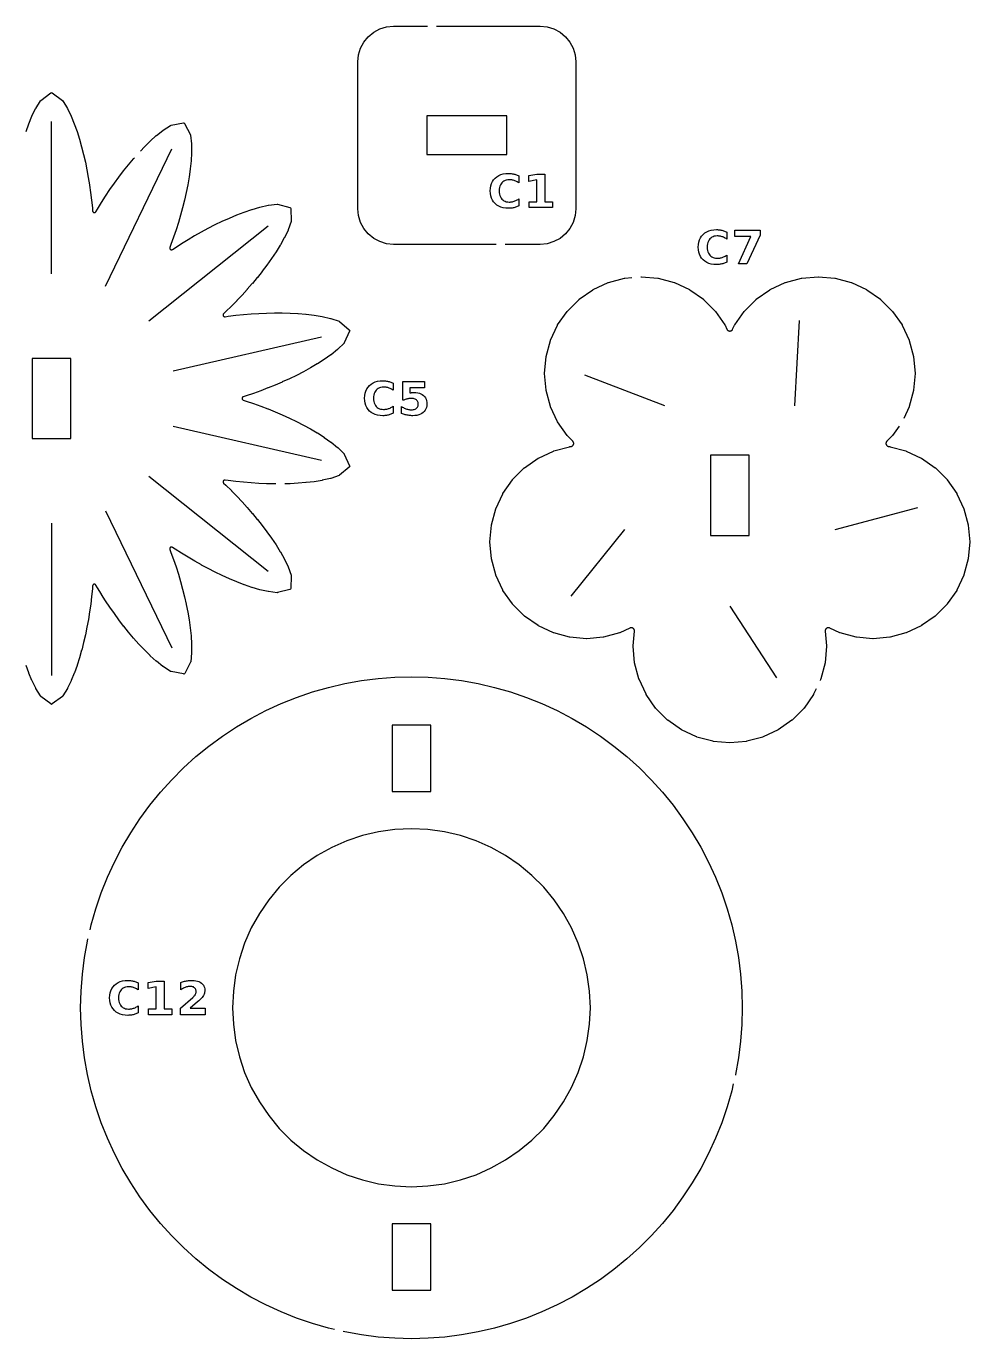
# Model space of a CAD drawing. Header units: millimetres. Extents: x 0 to 300, y 8 to 290.
# Drawn here: x 223.2 to 291.3, y 9.1 to 103.9 of the extents above; entities that cross this region are included whole.
import ezdxf

# ---------------------------------------------------------------- set-up
doc = ezdxf.new("R2010")
doc.units = ezdxf.units.MM
for name, color, linetype in [('CUT', 1, 'CONTINUOUS'), ('ENGRAVE', 5, 'CONTINUOUS'), ('SCORE', 7, 'CONTINUOUS')]:
    doc.layers.add(name, color=color, linetype=linetype)

msp = doc.modelspace()

# ---------------------------------------------------------------- linework, layer by layer
at = {"layer": 'CUT', "color": 1}
for points in [[(257.109, 88.125), (249.6963, 88.125), (249.1976, 88.1741), (248.7145, 88.3207), (248.2692, 88.5587), (247.8789, 88.8789), (247.5587, 89.2692), (247.3207, 89.7145), (247.1741, 90.1976), (247.125, 90.6963), (247.125, 101.3037), (247.1741, 101.8024), (247.3207, 102.2855), (247.5587, 102.7308), (247.8789, 103.1211), (248.2692, 103.4413), (248.7145, 103.6793), (249.1976, 103.8259), (249.6963, 103.875), (252.1633, 103.875)], [(252.8133, 103.875), (260.3037, 103.875), (260.8024, 103.8259), (261.2855, 103.6793), (261.7308, 103.4413), (262.1211, 103.1211), (262.4413, 102.7308), (262.6793, 102.2855), (262.8259, 101.8024), (262.875, 101.3037), (262.875, 90.6963), (262.8259, 90.1976), (262.6793, 89.7145), (262.4413, 89.2692), (262.1211, 88.8789), (261.7308, 88.5587), (261.2855, 88.3207), (260.8024, 88.1741), (260.3037, 88.125), (257.759, 88.125)], [(223.16, 96.2762), (223.3553, 96.8238), (223.3575, 96.8296), (223.581, 97.3765), (223.5845, 97.3844), (223.8486, 97.9297), (223.8555, 97.9423), (224.1938, 98.487), (224.2034, 98.5011), (224.2166, 98.5119), (224.9519, 99.0585), (224.9989, 99.0902), (225.0459, 99.0585), (225.7812, 98.512), (225.7944, 98.5012), (225.8041, 98.4871), (226.1424, 97.9424), (226.1493, 97.9298), (226.4134, 97.3845), (226.4169, 97.3766), (226.6405, 96.8298), (226.6427, 96.824), (226.8381, 96.2764), (226.8397, 96.2717), (227.0134, 95.7237), (227.0146, 95.7197), (227.1703, 95.1714), (227.1712, 95.1679), (227.3113, 94.6194), (227.3121, 94.6162), (227.4381, 94.0676), (227.4388, 94.0646), (227.5518, 93.5159), (227.5524, 93.513), (227.6533, 92.9643), (227.6538, 92.9615), (227.7431, 92.4128), (227.7435, 92.4101), (227.8216, 91.8613), (227.8219, 91.8587), (227.8892, 91.3099), (227.8895, 91.3072), (227.946, 90.7584), (227.9463, 90.7558), (227.9651, 90.5318), (227.9669, 90.5179), (227.9697, 90.5061), (227.9736, 90.4946), (227.9786, 90.4836), (227.9846, 90.4731), (227.9916, 90.4632), (227.9996, 90.454), (228.0084, 90.4457), (228.018, 90.4382), (228.0282, 90.4317), (228.039, 90.4263), (228.0503, 90.4219), (228.062, 90.4186), (228.074, 90.4165), (228.086, 90.4156), (228.0982, 90.4158), (228.1102, 90.4172), (228.1221, 90.4197), (228.1336, 90.4234), (228.1448, 90.4282), (228.1554, 90.4341), (228.1654, 90.441), (228.1747, 90.4488), (228.1832, 90.4574), (228.1908, 90.4669), (228.1984, 90.4785), (228.3126, 90.6722), (228.3139, 90.6745), (228.603, 91.1444), (228.6044, 91.1467), (228.903, 91.612), (228.9045, 91.6142), (229.2129, 92.0748), (229.2144, 92.077), (229.5329, 92.5327), (229.5346, 92.535), (229.8635, 92.9857), (229.8653, 92.988), (230.2051, 93.4333), (230.207, 93.4358), (230.5586, 93.8754), (230.5607, 93.8779), (230.9248, 94.3113), (230.9272, 94.3141), (230.9825, 94.3765)], [(231.4173, 94.8595), (231.7024, 95.1621), (231.7058, 95.1656), (232.1194, 95.5742), (232.1239, 95.5785), (232.5626, 95.9742), (232.5692, 95.9798), (233.0437, 96.3566), (233.0554, 96.3649), (233.5965, 96.709), (233.6113, 96.7174), (233.6279, 96.7214), (234.5275, 96.8949), (234.5836, 96.9031), (234.6122, 96.8541), (235.0376, 96.0427), (235.0448, 96.0272), (235.0474, 96.0103), (235.1158, 95.3728), (235.1166, 95.3584), (235.118, 94.7526), (235.1177, 94.7439), (235.0818, 94.1542), (235.0813, 94.148), (235.0198, 93.5699), (235.0192, 93.565), (234.9379, 92.9959), (234.9372, 92.9918), (234.8396, 92.4302), (234.839, 92.4266), (234.7272, 91.8717), (234.7265, 91.8684), (234.602, 91.3195), (234.6013, 91.3165), (234.4651, 90.7731), (234.4644, 90.7703), (234.3172, 90.2321), (234.3164, 90.2294), (234.1588, 89.6963), (234.158, 89.6936), (233.9902, 89.1653), (233.9894, 89.1628), (233.8119, 88.6392), (233.811, 88.6367), (233.6238, 88.1177), (233.6229, 88.1152), (233.5427, 87.9052), (233.5383, 87.8919), (233.5357, 87.8801), (233.5342, 87.8681), (233.5339, 87.8559), (233.5348, 87.8438), (233.5368, 87.8319), (233.54, 87.8202), (233.5443, 87.8089), (233.5497, 87.798), (233.5561, 87.7877), (233.5635, 87.7781), (233.5718, 87.7692), (233.5809, 87.7612), (233.5907, 87.7541), (233.6012, 87.748), (233.6122, 87.743), (233.6237, 87.739), (233.6355, 87.7362), (233.6475, 87.7345), (233.6596, 87.734), (233.6717, 87.7346), (233.6837, 87.7365), (233.6955, 87.7395), (233.7069, 87.7436), (233.7178, 87.7488), (233.7298, 87.756), (233.9167, 87.881), (233.9189, 87.8824), (234.3832, 88.1804), (234.3854, 88.1818), (234.8564, 88.4715), (234.8587, 88.4729), (235.3364, 88.754), (235.3388, 88.7554), (235.8234, 89.0278), (235.8259, 89.0291), (236.3178, 89.2924), (236.3204, 89.2938), (236.8198, 89.5475), (236.8226, 89.5489), (237.33, 89.7924), (237.3331, 89.7938), (237.8492, 90.0263), (237.8525, 90.0278), (238.3782, 90.2479), (238.3821, 90.2495), (238.9188, 90.4554), (238.9235, 90.4571), (239.4734, 90.6458), (239.4794, 90.6477), (240.0463, 90.8139), (240.0546, 90.8161), (240.6456, 90.9497), (240.6598, 90.9521), (241.2966, 91.0273), (241.3136, 91.0285), (241.3303, 91.0249), (242.216, 90.7909), (242.2701, 90.7739), (242.2747, 90.7173), (242.3058, 89.8017), (242.3056, 89.7847), (242.3006, 89.7683), (242.0857, 89.1642), (242.0802, 89.1509), (241.8185, 88.6045), (241.8145, 88.5968), (241.5264, 88.0811), (241.5232, 88.0757), (241.2169, 87.5815), (241.2142, 87.5774), (240.8941, 87.0999), (240.8917, 87.0965), (240.5601, 86.6329), (240.5579, 86.6299), (240.2165, 86.1785), (240.2144, 86.1758), (239.8641, 85.7353), (239.8622, 85.7329), (239.5037, 85.3024), (239.5018, 85.3001), (239.1357, 84.8792), (239.1338, 84.877), (238.7605, 84.4651), (238.7586, 84.4631), (238.3783, 84.0599), (238.3764, 84.0579), (237.9893, 83.6632), (237.9874, 83.6613), (237.5936, 83.2749), (237.5917, 83.2731), (237.4283, 83.1187), (237.4186, 83.1087), (237.4111, 83.0991), (237.4045, 83.0889), (237.399, 83.0781), (237.3945, 83.0669), (237.3912, 83.0552), (237.389, 83.0433), (237.388, 83.0312), (237.3881, 83.0191), (237.3894, 83.007), (237.3919, 82.9951), (237.3955, 82.9836), (237.4002, 82.9724), (237.406, 82.9617), (237.4128, 82.9517), (237.4206, 82.9424), (237.4292, 82.9338), (237.4386, 82.9261), (237.4486, 82.9194), (237.4593, 82.9137), (237.4705, 82.9091), (237.4821, 82.9055), (237.494, 82.9031), (237.5061, 82.9019), (237.5182, 82.9018), (237.5321, 82.9031), (237.7547, 82.9346), (237.7573, 82.935), (238.305, 83.002), (238.3076, 83.0023), (238.8576, 83.0589), (238.8602, 83.0592), (239.4126, 83.1052), (239.4154, 83.1054), (239.9702, 83.1405), (239.973, 83.1407), (240.5304, 83.1645), (240.5334, 83.1646), (241.0934, 83.1765), (241.0965, 83.1765), (241.6594, 83.1758), (241.6627, 83.1757), (242.2286, 83.1612), (242.2323, 83.1611), (242.8014, 83.1314), (242.8056, 83.1311), (243.3785, 83.0838), (243.3834, 83.0833), (243.9608, 83.0147), (243.967, 83.0138), (244.5498, 82.9176), (244.5583, 82.9159), (245.1487, 82.7798), (245.1626, 82.7759), (245.7689, 82.5673), (245.7848, 82.561), (245.7982, 82.5506), (246.4947, 81.9554), (246.5361, 81.9166), (246.5157, 81.8637), (246.1465, 81.0252), (246.1389, 81.01), (246.1273, 80.9974), (245.6715, 80.5464), (245.6608, 80.5368), (245.188, 80.158), (245.181, 80.1528), (244.6976, 79.8132), (244.6925, 79.8097), (244.2021, 79.4974), (244.1979, 79.4948), (243.7022, 79.2035), (243.6986, 79.2014), (243.1987, 78.9276), (243.1955, 78.9259), (242.692, 78.6673), (242.689, 78.6658), (242.1822, 78.4209), (242.1794, 78.4196), (241.6697, 78.1873), (241.667, 78.1861), (241.1545, 77.9656), (241.1519, 77.9645), (240.6368, 77.7554), (240.6342, 77.7544), (240.1166, 77.5561), (240.1141, 77.5552), (239.594, 77.3675), (239.5915, 77.3666), (239.069, 77.1894), (239.0665, 77.1886), (238.8523, 77.1204), (238.8392, 77.1155), (238.8283, 77.1102), (238.818, 77.1038), (238.8083, 77.0965), (238.7994, 77.0883), (238.7913, 77.0792), (238.7842, 77.0694), (238.778, 77.059), (238.7729, 77.048), (238.7688, 77.0366), (238.7659, 77.0248), (238.7641, 77.0128), (238.7636, 77.0007), (238.7641, 76.9886), (238.7659, 76.9766), (238.7688, 76.9648), (238.7729, 76.9534), (238.778, 76.9424), (238.7842, 76.9319), (238.7913, 76.9222), (238.7994, 76.9131), (238.8083, 76.9049), (238.818, 76.8976), (238.8283, 76.8912), (238.8392, 76.8859), (238.8523, 76.881), (239.0666, 76.8128), (239.069, 76.812), (239.5915, 76.6348), (239.594, 76.6339), (240.1141, 76.4463), (240.1166, 76.4454), (240.6343, 76.2472), (240.6368, 76.2462), (241.152, 76.0371), (241.1546, 76.036), (241.6671, 75.8156), (241.6698, 75.8144), (242.1795, 75.5821), (242.1824, 75.5808), (242.6891, 75.3359), (242.6921, 75.3344), (243.1957, 75.0759), (243.1989, 75.0742), (243.6988, 74.8004), (243.7025, 74.7984), (244.1981, 74.5071), (244.2023, 74.5046), (244.6927, 74.1922), (244.6979, 74.1888), (245.1814, 73.8492), (245.1883, 73.844), (245.6611, 73.4653), (245.6719, 73.4557), (246.1277, 73.0047), (246.1393, 72.9922), (246.1469, 72.9769), (246.5161, 72.1385), (246.5366, 72.0855), (246.4952, 72.0467), (245.7988, 71.4515), (245.7853, 71.441), (245.7695, 71.4347), (245.1631, 71.2261), (245.1493, 71.2222), (244.5589, 71.086), (244.5504, 71.0844), (243.9676, 70.9881), (243.9614, 70.9872), (243.384, 70.9186), (243.3791, 70.9181), (242.8062, 70.8707), (242.802, 70.8704), (242.2329, 70.8406), (242.2292, 70.8405), (241.862, 70.8311)], [(280.2444, 56.0408), (280.056, 55.6368), (280.0507, 55.6266), (280.0446, 55.617), (279.3592, 54.6381), (279.3522, 54.629), (279.3445, 54.6205), (278.4995, 53.7755), (278.491, 53.7678), (278.4819, 53.7608), (277.503, 53.0754), (277.4934, 53.0693), (277.4832, 53.064), (276.4002, 52.5589), (276.3896, 52.5546), (276.3787, 52.5511), (275.2244, 52.2418), (275.2132, 52.2394), (275.2019, 52.2379), (274.0114, 52.1337), (274, 52.1332), (273.9886, 52.1337), (272.7981, 52.2379), (272.7868, 52.2394), (272.7756, 52.2418), (271.6213, 52.5511), (271.6104, 52.5546), (271.5998, 52.5589), (270.5168, 53.064), (270.5066, 53.0693), (270.497, 53.0754), (269.5181, 53.7608), (269.509, 53.7678), (269.5005, 53.7755), (268.6555, 54.6205), (268.6478, 54.629), (268.6408, 54.6381), (267.9554, 55.617), (267.9493, 55.6266), (267.944, 55.6368), (267.4389, 56.7198), (267.4346, 56.7304), (267.4311, 56.7413), (267.1218, 57.8956), (267.1194, 57.9068), (267.1179, 57.9181), (267.0137, 59.1086), (267.0132, 59.12), (267.0137, 59.1314), (267.1067, 60.1942), (267.1076, 60.2184), (267.1062, 60.2408), (267.1026, 60.2629), (267.0968, 60.2846), (267.0888, 60.3056), (267.0789, 60.3256), (267.0669, 60.3446), (267.0532, 60.3623), (267.0377, 60.3786), (267.0207, 60.3932), (267.0024, 60.4061), (266.9828, 60.417), (266.9623, 60.426), (266.9409, 60.4329), (266.919, 60.4376), (266.8967, 60.4401), (266.8743, 60.4404), (266.852, 60.4384), (266.8299, 60.4343), (266.8084, 60.4279), (266.7859, 60.4188), (266.0527, 60.0768), (266.0421, 60.0725), (266.0312, 60.069), (264.8769, 59.7597), (264.8657, 59.7573), (264.8544, 59.7558), (263.6639, 59.6516), (263.6525, 59.6511), (263.6411, 59.6516), (262.4506, 59.7558), (262.4393, 59.7573), (262.4281, 59.7597), (261.2738, 60.069), (261.2629, 60.0725), (261.2523, 60.0768), (260.1693, 60.5819), (260.1591, 60.5872), (260.1495, 60.5933), (259.1706, 61.2787), (259.1615, 61.2857), (259.1531, 61.2934), (258.308, 62.1384), (258.3003, 62.1469), (258.2934, 62.156), (257.6079, 63.1349), (257.6018, 63.1445), (257.5965, 63.1546), (257.0915, 64.2377), (257.0871, 64.2483), (257.0836, 64.2592), (256.7743, 65.4135), (256.7719, 65.4247), (256.7704, 65.436), (256.6662, 66.6265), (256.6657, 66.6379), (256.6662, 66.6493), (256.7704, 67.8398), (256.7719, 67.8511), (256.7743, 67.8623), (257.0836, 69.0166), (257.0871, 69.0275), (257.0915, 69.0381), (257.5965, 70.1211), (257.6018, 70.1313), (257.6079, 70.1409), (258.2934, 71.1198), (258.3003, 71.1289), (258.308, 71.1373), (259.1531, 71.9824), (259.1615, 71.9901), (259.1706, 71.997), (260.1495, 72.6825), (260.1591, 72.6886), (260.1693, 72.6939), (261.2523, 73.1989), (261.2629, 73.2033), (261.2738, 73.2068), (262.4281, 73.5161), (262.4393, 73.5185), (262.4506, 73.52), (262.5129, 73.5255), (262.5367, 73.5287), (262.5582, 73.5339), (262.5792, 73.5412), (262.5993, 73.5505), (262.6185, 73.5617), (262.6364, 73.5748), (262.6529, 73.5895), (262.6679, 73.6059), (262.6813, 73.6236), (262.6928, 73.6425), (262.7024, 73.6625), (262.71, 73.6834), (262.7155, 73.7049), (262.7188, 73.7268), (262.72, 73.7489), (262.719, 73.7711), (262.7158, 73.793), (262.7105, 73.8146), (262.7031, 73.8355), (262.6936, 73.8555), (262.6822, 73.8746), (262.669, 73.8924), (262.6529, 73.9102), (262.2604, 74.3027), (262.2527, 74.3111), (262.2457, 74.3202), (261.5603, 75.2991), (261.5542, 75.3087), (261.5489, 75.3189), (261.0438, 76.4019), (261.0395, 76.4125), (261.036, 76.4234), (260.7267, 77.5777), (260.7243, 77.5889), (260.7228, 77.6002), (260.6186, 78.7907), (260.6181, 78.8021), (260.6186, 78.8135), (260.7228, 80.004), (260.7243, 80.0153), (260.7267, 80.0265), (261.036, 81.1808), (261.0395, 81.1917), (261.0438, 81.2023), (261.5489, 82.2854), (261.5542, 82.2955), (261.5603, 82.3051), (262.2457, 83.284), (262.2527, 83.2931), (262.2604, 83.3016), (263.1054, 84.1466), (263.1139, 84.1543), (263.123, 84.1613), (264.1019, 84.8467), (264.1115, 84.8528), (264.1216, 84.8581), (265.2047, 85.3632), (265.2153, 85.3675), (265.2262, 85.371), (266.3805, 85.6803), (266.3917, 85.6827), (266.403, 85.6842), (266.9315, 85.7305)], [(267.579, 85.7871), (267.5935, 85.7884), (267.6049, 85.7889), (267.6163, 85.7884), (268.8068, 85.6842), (268.8181, 85.6827), (268.8293, 85.6803), (269.9836, 85.371), (269.9945, 85.3675), (270.0051, 85.3632), (271.0881, 84.8581), (271.0983, 84.8528), (271.1079, 84.8467), (272.0868, 84.1613), (272.0959, 84.1543), (272.1043, 84.1466), (272.9494, 83.3016), (272.9571, 83.2931), (272.964, 83.284), (273.6495, 82.3051), (273.6556, 82.2955), (273.6609, 82.2854), (273.7953, 81.9972), (273.8065, 81.9759), (273.8187, 81.9574), (273.8327, 81.9402), (273.8484, 81.9245), (273.8655, 81.9103), (273.8839, 81.898), (273.9034, 81.8875), (273.9239, 81.8789), (273.9451, 81.8725), (273.9668, 81.8681), (273.9889, 81.8659), (274.0111, 81.8659), (274.0332, 81.8681), (274.0549, 81.8725), (274.0761, 81.8789), (274.0966, 81.8875), (274.1161, 81.898), (274.1345, 81.9103), (274.1516, 81.9245), (274.1673, 81.9402), (274.1813, 81.9574), (274.1935, 81.9759), (274.2047, 81.9972), (274.3391, 82.2854), (274.3444, 82.2955), (274.3505, 82.3051), (275.036, 83.284), (275.0429, 83.2931), (275.0506, 83.3016), (275.8957, 84.1466), (275.9041, 84.1543), (275.9132, 84.1613), (276.8921, 84.8467), (276.9017, 84.8528), (276.9119, 84.8581), (277.9949, 85.3632), (278.0055, 85.3675), (278.0164, 85.371), (279.1707, 85.6803), (279.1819, 85.6827), (279.1932, 85.6842), (280.3837, 85.7884), (280.3951, 85.7889), (280.4065, 85.7884), (281.597, 85.6842), (281.6083, 85.6827), (281.6195, 85.6803), (282.7738, 85.371), (282.7847, 85.3675), (282.7953, 85.3632), (283.8784, 84.8581), (283.8885, 84.8528), (283.8981, 84.8467), (284.877, 84.1613), (284.8861, 84.1543), (284.8946, 84.1466), (285.7396, 83.3016), (285.7473, 83.2931), (285.7543, 83.284), (286.4397, 82.3051), (286.4458, 82.2955), (286.4511, 82.2854), (286.9562, 81.2023), (286.9605, 81.1917), (286.964, 81.1808), (287.2733, 80.0265), (287.2757, 80.0153), (287.2772, 80.004), (287.3814, 78.8135), (287.3819, 78.8021), (287.3814, 78.7907), (287.2772, 77.6002), (287.2757, 77.5889), (287.2733, 77.5777), (286.964, 76.4234), (286.9605, 76.4125), (286.9562, 76.4019), (286.5638, 75.5606)], [(286.233, 75.0039), (285.7543, 74.3202), (285.7473, 74.3111), (285.7396, 74.3027), (285.3471, 73.9102), (285.331, 73.8924), (285.3178, 73.8746), (285.3064, 73.8555), (285.297, 73.8355), (285.2895, 73.8146), (285.2842, 73.7931), (285.281, 73.7711), (285.28, 73.749), (285.2812, 73.7268), (285.2845, 73.7049), (285.29, 73.6834), (285.2976, 73.6626), (285.3072, 73.6426), (285.3187, 73.6236), (285.332, 73.6059), (285.3471, 73.5896), (285.3636, 73.5748), (285.3815, 73.5618), (285.4006, 73.5505), (285.4208, 73.5412), (285.4417, 73.534), (285.4633, 73.5288), (285.4871, 73.5255), (285.5494, 73.52), (285.5607, 73.5185), (285.5719, 73.5161), (286.7262, 73.2068), (286.7371, 73.2033), (286.7477, 73.1989), (287.8307, 72.6939), (287.8409, 72.6886), (287.8505, 72.6825), (288.8294, 71.997), (288.8385, 71.9901), (288.8469, 71.9824), (289.692, 71.1373), (289.6997, 71.1289), (289.7066, 71.1198), (290.3921, 70.1409), (290.3982, 70.1313), (290.4035, 70.1211), (290.9085, 69.0381), (290.9129, 69.0275), (290.9164, 69.0166), (291.2257, 67.8623), (291.2281, 67.8511), (291.2296, 67.8398), (291.3338, 66.6493), (291.3343, 66.6379), (291.3338, 66.6265), (291.2296, 65.436), (291.2281, 65.4247), (291.2257, 65.4135), (290.9164, 64.2592), (290.9129, 64.2483), (290.9085, 64.2377), (290.4035, 63.1546), (290.3982, 63.1445), (290.3921, 63.1349), (289.7066, 62.156), (289.6997, 62.1469), (289.692, 62.1384), (288.8469, 61.2934), (288.8385, 61.2857), (288.8294, 61.2787), (287.8505, 60.5933), (287.8409, 60.5872), (287.8307, 60.5819), (286.7477, 60.0768), (286.7371, 60.0725), (286.7262, 60.069), (285.5719, 59.7597), (285.5607, 59.7573), (285.5494, 59.7558), (284.3589, 59.6516), (284.3475, 59.6511), (284.3361, 59.6516), (283.1456, 59.7558), (283.1343, 59.7573), (283.1231, 59.7597), (281.9688, 60.069), (281.9579, 60.0725), (281.9473, 60.0768), (281.2141, 60.4188), (281.1916, 60.4279), (281.1701, 60.4343), (281.148, 60.4384), (281.1257, 60.4404), (281.1033, 60.4401), (281.081, 60.4376), (281.0591, 60.4329), (281.0377, 60.426), (281.0172, 60.417), (280.9976, 60.4061), (280.9793, 60.3932), (280.9623, 60.3786), (280.9468, 60.3623), (280.9331, 60.3446), (280.9211, 60.3256), (280.9112, 60.3056), (280.9032, 60.2846), (280.8974, 60.2629), (280.8938, 60.2408), (280.8924, 60.2184), (280.8933, 60.1942), (280.9863, 59.1314), (280.9868, 59.12), (280.9863, 59.1086), (280.8821, 57.9181), (280.8806, 57.9068), (280.8782, 57.8956), (280.5689, 56.7413), (280.5654, 56.7304), (280.5611, 56.7198), (280.5191, 56.6299)], [(241.2121, 70.8253), (241.0971, 70.8251), (241.094, 70.8251), (240.534, 70.837), (240.531, 70.8371), (239.9736, 70.8608), (239.9708, 70.861), (239.416, 70.896), (239.4132, 70.8962), (238.8608, 70.9422), (238.8582, 70.9425), (238.3082, 70.999), (238.3056, 70.9993), (237.7579, 71.0663), (237.7553, 71.0666), (237.5327, 71.0982), (237.5188, 71.0994), (237.5067, 71.0994), (237.4946, 71.0981), (237.4827, 71.0957), (237.4711, 71.0922), (237.4599, 71.0875), (237.4492, 71.0818), (237.4391, 71.0751), (237.4298, 71.0674), (237.4211, 71.0589), (237.4134, 71.0495), (237.4066, 71.0395), (237.4008, 71.0288), (237.3961, 71.0177), (237.3925, 71.0061), (237.39, 70.9942), (237.3887, 70.9822), (237.3886, 70.97), (237.3896, 70.958), (237.3918, 70.946), (237.3951, 70.9344), (237.3996, 70.9231), (237.4051, 70.9123), (237.4117, 70.9021), (237.4192, 70.8926), (237.4289, 70.8825), (237.5923, 70.7281), (237.5942, 70.7263), (237.9881, 70.3399), (237.9899, 70.3381), (238.3771, 69.9434), (238.379, 69.9415), (238.7594, 69.5383), (238.7612, 69.5363), (239.1346, 69.1244), (239.1365, 69.1223), (239.5026, 68.7013), (239.5045, 68.6991), (239.863, 68.2686), (239.865, 68.2662), (240.2154, 67.8257), (240.2174, 67.8231), (240.5589, 67.3716), (240.5611, 67.3687), (240.8927, 66.9051), (240.8951, 66.9017), (241.2153, 66.4242), (241.218, 66.4201), (241.5243, 65.9259), (241.5275, 65.9206), (241.8157, 65.4049), (241.8197, 65.3972), (242.0814, 64.8508), (242.0869, 64.8375), (242.3019, 64.2334), (242.3069, 64.2171), (242.3071, 64.2), (242.276, 63.2844), (242.2715, 63.2278), (242.2174, 63.2108), (241.3317, 62.9767), (241.315, 62.9731), (241.298, 62.9743), (240.6612, 63.0495), (240.647, 63.0519), (240.056, 63.1854), (240.0476, 63.1876), (239.4807, 63.3538), (239.4748, 63.3557), (238.9248, 63.5443), (238.9202, 63.546), (238.3834, 63.7519), (238.3796, 63.7534), (237.8538, 63.9735), (237.8505, 63.975), (237.3343, 64.2074), (237.3313, 64.2088), (236.8238, 64.4523), (236.8211, 64.4537), (236.3216, 64.7074), (236.319, 64.7087), (235.8271, 64.972), (235.8246, 64.9733), (235.3399, 65.2457), (235.3376, 65.247), (234.8598, 65.5281), (234.8575, 65.5295), (234.3865, 65.8191), (234.3843, 65.8205), (233.92, 66.1185), (233.9178, 66.1199), (233.7309, 66.2449), (233.7189, 66.2521), (233.7079, 66.2573), (233.6965, 66.2614), (233.6848, 66.2644), (233.6728, 66.2662), (233.6607, 66.2669), (233.6486, 66.2664), (233.6366, 66.2647), (233.6248, 66.2619), (233.6133, 66.2579), (233.6023, 66.2528), (233.5918, 66.2467), (233.582, 66.2396), (233.5729, 66.2316), (233.5646, 66.2228), (233.5572, 66.2132), (233.5508, 66.2029), (233.5454, 66.192), (233.5411, 66.1807), (233.5379, 66.169), (233.5359, 66.157), (233.535, 66.1449), (233.5353, 66.1328), (233.5368, 66.1208), (233.5394, 66.1089), (233.5438, 66.0957), (233.624, 65.8856), (233.6249, 65.8832), (233.8121, 65.3642), (233.813, 65.3617), (233.9906, 64.8381), (233.9915, 64.8356), (234.1592, 64.3073), (234.1601, 64.3046), (234.3178, 63.7715), (234.3185, 63.7688), (234.4658, 63.2307), (234.4665, 63.2278), (234.6027, 62.6845), (234.6035, 62.6814), (234.728, 62.1325), (234.7287, 62.1293), (234.8405, 61.5744), (234.8412, 61.5708), (234.9388, 61.0092), (234.9395, 61.0051), (235.0208, 60.436), (235.0214, 60.4311), (235.083, 59.853), (235.0835, 59.8468), (235.1195, 59.2571), (235.1197, 59.2484), (235.1184, 58.6426), (235.1177, 58.6282), (235.0493, 57.9907), (235.0467, 57.9738), (235.0395, 57.9583), (234.6142, 57.1469), (234.5856, 57.0979), (234.5294, 57.1061), (233.6298, 57.2794), (233.6133, 57.2834), (233.5984, 57.2919), (233.0573, 57.6359), (233.0456, 57.6442), (232.5711, 58.0209), (232.5645, 58.0265), (232.1258, 58.4222), (232.1213, 58.4265), (231.7076, 58.8351), (231.7042, 58.8386), (231.3099, 59.257), (231.3071, 59.2601), (230.9289, 59.6865), (230.9265, 59.6893), (230.5624, 60.1226), (230.5602, 60.1252), (230.2087, 60.5648), (230.2068, 60.5672), (229.8669, 61.0125), (229.8651, 61.0148), (229.5361, 61.4654), (229.5345, 61.4677), (229.2159, 61.9234), (229.2144, 61.9256), (228.9059, 62.3862), (228.9044, 62.3884), (228.6058, 62.8537), (228.6044, 62.8559), (228.3153, 63.3259), (228.3139, 63.3281), (228.1998, 63.5218), (228.1921, 63.5335), (228.1845, 63.5429), (228.176, 63.5516), (228.1667, 63.5594), (228.1567, 63.5662), (228.1461, 63.5721), (228.135, 63.5769), (228.1234, 63.5806), (228.1116, 63.5831), (228.0995, 63.5845), (228.0874, 63.5848), (228.0753, 63.5838), (228.0633, 63.5817), (228.0517, 63.5784), (228.0404, 63.574), (228.0295, 63.5686), (228.0193, 63.5621), (228.0097, 63.5546), (228.0009, 63.5463), (227.993, 63.5371), (227.9859, 63.5272), (227.9799, 63.5167), (227.9749, 63.5057), (227.971, 63.4942), (227.9683, 63.4824), (227.9664, 63.4685), (227.9476, 63.2445), (227.9474, 63.2419), (227.8909, 62.6931), (227.8906, 62.6904), (227.8234, 62.1416), (227.8231, 62.139), (227.745, 61.5902), (227.7446, 61.5875), (227.6554, 61.0387), (227.6549, 61.0359), (227.5541, 60.4872), (227.5535, 60.4843), (227.4405, 59.9357), (227.4398, 59.9326), (227.3139, 59.3841), (227.3131, 59.3808), (227.173, 58.8324), (227.1721, 58.8288), (227.0164, 58.2805), (227.0153, 58.2765), (226.8416, 57.7285), (226.84, 57.7238), (226.6447, 57.1762), (226.6425, 57.1704), (226.419, 56.6235), (226.4155, 56.6156), (226.1514, 56.0703), (226.1445, 56.0577), (225.8062, 55.513), (225.7966, 55.4989), (225.7834, 55.4881), (225.0481, 54.9415), (225.0011, 54.9098), (224.9541, 54.9415), (224.2188, 55.488), (224.2056, 55.4988), (224.1959, 55.5129), (223.8576, 56.0576), (223.8507, 56.0702), (223.5866, 56.6155), (223.5831, 56.6234), (223.3595, 57.1702), (223.3573, 57.176), (223.1619, 57.7236)], [(227.7762, 38.6167), (227.8629, 38.9906), (228.196, 40.1548), (228.5877, 41.3006), (229.0369, 42.4251), (229.5424, 43.5254), (230.1031, 44.5987), (230.7174, 45.6423), (231.3837, 46.6533), (232.1004, 47.6293), (232.8657, 48.5678), (233.6774, 49.4663), (234.5337, 50.3226), (235.4322, 51.1343), (236.3707, 51.8996), (237.3467, 52.6163), (238.3577, 53.2826), (239.4013, 53.8969), (240.4746, 54.4576), (241.5749, 54.9631), (242.6994, 55.4123), (243.8452, 55.804), (245.0094, 56.1371), (246.189, 56.4108), (247.3809, 56.6244), (248.5821, 56.7774), (249.7895, 56.8693), (251, 56.9), (252.2105, 56.8693), (253.4179, 56.7774), (254.6191, 56.6244), (255.811, 56.4108), (256.9906, 56.1371), (258.1548, 55.804), (259.3006, 55.4123), (260.4251, 54.9631), (261.5254, 54.4576), (262.5987, 53.8969), (263.6423, 53.2826), (264.6533, 52.6163), (265.6293, 51.8996), (266.5678, 51.1343), (267.4663, 50.3226), (268.3226, 49.4663), (269.1343, 48.5678), (269.8996, 47.6293), (270.6163, 46.6533), (271.2826, 45.6423), (271.8969, 44.5987), (272.4576, 43.5254), (272.9631, 42.4251), (273.4123, 41.3006), (273.804, 40.1548), (274.1371, 38.9906), (274.4108, 37.811), (274.6244, 36.6191), (274.7774, 35.4179), (274.8693, 34.2105), (274.9, 33), (274.8693, 31.7895), (274.7774, 30.5821), (274.6244, 29.3809), (274.4108, 28.189), (274.3988, 28.1371)], [(245.4436, 9.7622), (245.0094, 9.8629), (243.8452, 10.196), (242.6994, 10.5877), (241.5749, 11.0369), (240.4746, 11.5424), (239.4013, 12.1031), (238.3577, 12.7174), (237.3467, 13.3837), (236.3707, 14.1004), (235.4322, 14.8657), (234.5337, 15.6774), (233.6774, 16.5337), (232.8657, 17.4322), (232.1004, 18.3707), (231.3837, 19.3467), (230.7174, 20.3577), (230.1031, 21.4013), (229.5424, 22.4746), (229.0369, 23.5749), (228.5877, 24.6994), (228.196, 25.8452), (227.8629, 27.0094), (227.5892, 28.189), (227.3756, 29.3809), (227.2226, 30.5821), (227.1307, 31.7895), (227.1, 33), (227.1307, 34.2105), (227.2226, 35.4179), (227.3756, 36.6191), (227.5892, 37.811), (227.6292, 37.9835)], [(274.2518, 27.504), (274.1371, 27.0094), (273.804, 25.8452), (273.4123, 24.6994), (272.9631, 23.5749), (272.4576, 22.4746), (271.8969, 21.4013), (271.2826, 20.3577), (270.6163, 19.3467), (269.8996, 18.3707), (269.1343, 17.4322), (268.3226, 16.5337), (267.4663, 15.6774), (266.5678, 14.8657), (265.6293, 14.1004), (264.6533, 13.3837), (263.6423, 12.7174), (262.5987, 12.1031), (261.5254, 11.5424), (260.4251, 11.0369), (259.3006, 10.5877), (258.1548, 10.196), (256.9906, 9.8629), (255.811, 9.5892), (254.6191, 9.3756), (253.4179, 9.2226), (252.2105, 9.1307), (251, 9.1), (249.7895, 9.1307), (248.5821, 9.2226), (247.3809, 9.3756), (246.189, 9.5892), (246.0768, 9.6152)]]:
    msp.add_lwpolyline(points, dxfattribs=at)
for points in [[(257.895, 94.605), (257.895, 97.395), (252.105, 97.395), (252.105, 94.605), (257.895, 94.605)], [(226.395, 74.105), (226.395, 79.895), (223.605, 79.895), (223.605, 74.105), (226.395, 74.105)], [(272.605, 72.895), (272.605, 67.105), (275.395, 67.105), (275.395, 72.895), (272.605, 72.895)], [(249.605, 48.9286), (249.605, 48.605), (252.395, 48.605), (252.395, 49.0714), (252.395, 53.3929), (252.395, 53.395), (249.605, 53.395), (249.605, 53.3571), (249.605, 48.9286)], [(263.7048, 35.3749), (263.4315, 36.5371), (263.0521, 37.669), (262.5699, 38.7611), (261.989, 39.8041), (261.3143, 40.789), (260.5516, 41.7075), (259.7075, 42.5516), (258.789, 43.3143), (257.8041, 43.989), (256.7611, 44.5699), (255.669, 45.0521), (254.5371, 45.4315), (253.3749, 45.7048), (252.1926, 45.8698), (251, 45.9249), (249.8074, 45.8698), (248.6251, 45.7048), (247.4629, 45.4315), (246.331, 45.0521), (245.2389, 44.5699), (244.1959, 43.989), (243.211, 43.3143), (242.2925, 42.5516), (241.4484, 41.7075), (240.6857, 40.789), (240.011, 39.8041), (239.4301, 38.7611), (238.9479, 37.669), (238.5685, 36.5371), (238.2952, 35.3749), (238.1302, 34.1926), (238.0751, 33), (238.1302, 31.8074), (238.2952, 30.6251), (238.5685, 29.4629), (238.9479, 28.331), (239.4301, 27.2389), (240.011, 26.1959), (240.6857, 25.211), (241.4484, 24.2925), (242.2925, 23.4484), (243.211, 22.6857), (244.1959, 22.011), (245.2389, 21.4301), (246.331, 20.9479), (247.4629, 20.5685), (248.6251, 20.2952), (249.8074, 20.1302), (251, 20.0751), (252.1926, 20.1302), (253.3749, 20.2952), (254.5371, 20.5685), (255.669, 20.9479), (256.7611, 21.4301), (257.8041, 22.011), (258.789, 22.6857), (259.7075, 23.4484), (260.5516, 24.2925), (261.3143, 25.211), (261.989, 26.1959), (262.5699, 27.2389), (263.0521, 28.331), (263.4315, 29.4629), (263.7048, 30.6251), (263.8698, 31.8074), (263.9249, 33), (263.8698, 34.1926), (263.7048, 35.3749)], [(249.605, 16.9286), (249.605, 12.6071), (249.605, 12.605), (252.395, 12.605), (252.395, 12.6429), (252.395, 17.0714), (252.395, 17.395), (249.605, 17.395), (249.605, 16.9286)]]:
    msp.add_lwpolyline(points, close=True, dxfattribs=at)
at = {"layer": 'ENGRAVE', "color": 5}
for points in [[(258.7007, 90.8798), (258.6419, 90.8537), (258.5824, 90.8299), (258.522, 90.8086), (258.4609, 90.7898), (258.3989, 90.7734), (258.336, 90.7594), (258.2723, 90.7481), (258.2076, 90.7392), (258.1421, 90.7329), (258.0756, 90.7291), (258.0083, 90.7278), (257.8129, 90.7372), (257.6316, 90.7655), (257.4642, 90.8126), (257.3109, 90.8786), (257.1716, 90.9635), (257.0464, 91.0672), (256.9379, 91.187), (256.8492, 91.3202), (256.7802, 91.4669), (256.731, 91.6271), (256.7014, 91.8006), (256.6915, 91.9876), (256.7014, 92.175), (256.731, 92.349), (256.7802, 92.5094), (256.8492, 92.6563), (256.9379, 92.7897), (257.0464, 92.9096), (257.1716, 93.0133), (257.3109, 93.0981), (257.4642, 93.1641), (257.6316, 93.2113), (257.8129, 93.2395), (258.0083, 93.249), (258.0756, 93.2477), (258.1421, 93.2439), (258.2076, 93.2376), (258.2723, 93.2287), (258.336, 93.2173), (258.3989, 93.2034), (258.4609, 93.187), (258.522, 93.1681), (258.5824, 93.1468), (258.6419, 93.1231), (258.7007, 93.0969), (258.7586, 93.0683), (258.7586, 92.5654), (258.7007, 92.6032), (258.643, 92.6375), (258.5857, 92.6683), (258.5286, 92.6956), (258.4717, 92.7193), (258.4152, 92.7395), (258.3582, 92.7564), (258.3003, 92.7703), (258.2414, 92.781), (258.1815, 92.7887), (258.1206, 92.7933), (258.0587, 92.7949), (257.9509, 92.7889), (257.8511, 92.771), (257.7592, 92.7411), (257.6753, 92.6994), (257.5994, 92.6457), (257.5314, 92.58), (257.4727, 92.5039), (257.4247, 92.4187), (257.3873, 92.3245), (257.3607, 92.2212), (257.3447, 92.1089), (257.3393, 91.9876), (257.3447, 91.8667), (257.3607, 91.7548), (257.3873, 91.6519), (257.4247, 91.5579), (257.4727, 91.4728), (257.5314, 91.3967), (257.5994, 91.3311), (257.6753, 91.2774), (257.7592, 91.2356), (257.8511, 91.2058), (257.9509, 91.1879), (258.0587, 91.1819), (258.1206, 91.1834), (258.1815, 91.188), (258.2414, 91.1957), (258.3003, 91.2065), (258.3582, 91.2203), (258.4152, 91.2372), (258.4717, 91.2574), (258.5286, 91.2812), (258.5857, 91.3084), (258.643, 91.3392), (258.7007, 91.3736), (258.7586, 91.4114), (258.7586, 90.9085), (258.7007, 90.8798)], [(260.0492, 91.2079), (260.0492, 92.7786), (259.4811, 92.6614), (259.4811, 93.0878), (260.0459, 93.205), (260.6416, 93.205), (260.6416, 91.2079), (261.195, 91.2079), (261.195, 90.775), (259.4958, 90.775), (259.4958, 91.2079), (260.0492, 91.2079)], [(273.7257, 86.8187), (273.6669, 86.7925), (273.6074, 86.7688), (273.547, 86.7475), (273.4859, 86.7286), (273.4239, 86.7122), (273.361, 86.6983), (273.2973, 86.6869), (273.2326, 86.678), (273.1671, 86.6717), (273.1006, 86.6679), (273.0333, 86.6666), (272.8379, 86.676), (272.6566, 86.7043), (272.4892, 86.7515), (272.3359, 86.8174), (272.1966, 86.9023), (272.0714, 87.006), (271.9629, 87.1258), (271.8742, 87.2591), (271.8052, 87.4058), (271.756, 87.5659), (271.7264, 87.7394), (271.7165, 87.9264), (271.7264, 88.1139), (271.756, 88.2878), (271.8052, 88.4482), (271.8742, 88.5951), (271.9629, 88.7285), (272.0714, 88.8484), (272.1966, 88.9521), (272.3359, 89.037), (272.4892, 89.1029), (272.6566, 89.1501), (272.8379, 89.1784), (273.0333, 89.1878), (273.1006, 89.1865), (273.1671, 89.1827), (273.2326, 89.1764), (273.2973, 89.1675), (273.361, 89.1561), (273.4239, 89.1422), (273.4859, 89.1258), (273.547, 89.1069), (273.6074, 89.0856), (273.6669, 89.0619), (273.7257, 89.0357), (273.7836, 89.0071), (273.7836, 88.5042), (273.7257, 88.542), (273.668, 88.5763), (273.6107, 88.6071), (273.5536, 88.6344), (273.4967, 88.6581), (273.4402, 88.6783), (273.3832, 88.6952), (273.3253, 88.7091), (273.2664, 88.7198), (273.2065, 88.7275), (273.1456, 88.7321), (273.0837, 88.7337), (272.9759, 88.7277), (272.8761, 88.7098), (272.7842, 88.68), (272.7003, 88.6382), (272.6244, 88.5845), (272.5564, 88.5188), (272.4977, 88.4427), (272.4497, 88.3575), (272.4123, 88.2633), (272.3857, 88.16), (272.3697, 88.0477), (272.3643, 87.9264), (272.3697, 87.8055), (272.3857, 87.6936), (272.4123, 87.5907), (272.4497, 87.4967), (272.4977, 87.4117), (272.5564, 87.3356), (272.6244, 87.2699), (272.7003, 87.2162), (272.7842, 87.1744), (272.8761, 87.1446), (272.9759, 87.1267), (273.0837, 87.1207), (273.1456, 87.1223), (273.2065, 87.1269), (273.2664, 87.1346), (273.3253, 87.1453), (273.3832, 87.1591), (273.4402, 87.1761), (273.4967, 87.1963), (273.5536, 87.22), (273.6107, 87.2473), (273.668, 87.2781), (273.7257, 87.3124), (273.7836, 87.3502), (273.7836, 86.8473), (273.7257, 86.8187)], [(276.1842, 89.1438), (276.1842, 88.7906), (275.2369, 86.7138), (274.6266, 86.7138), (275.5234, 88.6832), (274.3531, 88.6832), (274.3531, 89.1438), (276.1842, 89.1438)], [(249.6236, 75.9048), (249.5648, 75.8787), (249.5053, 75.8549), (249.4449, 75.8336), (249.3838, 75.8148), (249.3218, 75.7984), (249.2589, 75.7844), (249.1952, 75.7731), (249.1305, 75.7642), (249.065, 75.7579), (248.9985, 75.7541), (248.9312, 75.7528), (248.7358, 75.7622), (248.5545, 75.7905), (248.3871, 75.8376), (248.2338, 75.9036), (248.0945, 75.9885), (247.9692, 76.0922), (247.8608, 76.212), (247.7721, 76.3452), (247.7031, 76.4919), (247.6539, 76.6521), (247.6243, 76.8256), (247.6144, 77.0126), (247.6243, 77.2), (247.6539, 77.374), (247.7031, 77.5344), (247.7721, 77.6813), (247.8608, 77.8147), (247.9692, 77.9346), (248.0945, 78.0383), (248.2338, 78.1231), (248.3871, 78.1891), (248.5545, 78.2363), (248.7358, 78.2645), (248.9312, 78.274), (248.9985, 78.2727), (249.065, 78.2689), (249.1305, 78.2626), (249.1952, 78.2537), (249.2589, 78.2423), (249.3218, 78.2284), (249.3838, 78.212), (249.4449, 78.1931), (249.5053, 78.1718), (249.5648, 78.1481), (249.6236, 78.1219), (249.6815, 78.0933), (249.6815, 77.5904), (249.6236, 77.6282), (249.5659, 77.6625), (249.5086, 77.6933), (249.4515, 77.7206), (249.3946, 77.7443), (249.3381, 77.7645), (249.2811, 77.7814), (249.2232, 77.7953), (249.1643, 77.806), (249.1044, 77.8137), (249.0435, 77.8183), (248.9816, 77.8199), (248.8738, 77.8139), (248.774, 77.796), (248.6821, 77.7661), (248.5982, 77.7244), (248.5223, 77.6707), (248.4543, 77.605), (248.3956, 77.5289), (248.3476, 77.4437), (248.3102, 77.3495), (248.2836, 77.2462), (248.2676, 77.1339), (248.2622, 77.0126), (248.2676, 76.8917), (248.2836, 76.7798), (248.3102, 76.6769), (248.3476, 76.5829), (248.3956, 76.4978), (248.4543, 76.4217), (248.5223, 76.3561), (248.5982, 76.3024), (248.6821, 76.2606), (248.774, 76.2308), (248.8738, 76.2129), (248.9816, 76.2069), (249.0435, 76.2084), (249.1044, 76.213), (249.1643, 76.2207), (249.2232, 76.2315), (249.2811, 76.2453), (249.3381, 76.2622), (249.3946, 76.2824), (249.4515, 76.3062), (249.5086, 76.3334), (249.5659, 76.3642), (249.6236, 76.3986), (249.6815, 76.4364), (249.6815, 75.9335), (249.6236, 75.9048)], [(251.9388, 78.23), (251.9388, 77.7694), (250.8809, 77.7694), (250.8809, 77.3934), (250.9048, 77.3997), (250.9287, 77.4055), (250.9527, 77.4107), (250.9767, 77.4155), (251.0008, 77.4198), (251.0249, 77.4235), (251.0492, 77.4268), (251.0739, 77.4294), (251.0988, 77.4315), (251.124, 77.4329), (251.1496, 77.4338), (251.1755, 77.4341), (251.3181, 77.4279), (251.4498, 77.4094), (251.5706, 77.3786), (251.6804, 77.3354), (251.7793, 77.2798), (251.8672, 77.2119), (251.9428, 77.133), (252.0047, 77.0444), (252.0528, 76.946), (252.0871, 76.838), (252.1078, 76.7202), (252.1146, 76.5926), (252.1071, 76.4661), (252.0847, 76.349), (252.0473, 76.2415), (251.9949, 76.1434), (251.9276, 76.0549), (251.8453, 75.9758), (251.7497, 75.9076), (251.6424, 75.8519), (251.5236, 75.8085), (251.3931, 75.7776), (251.2511, 75.759), (251.0974, 75.7528), (251.0286, 75.7539), (250.96, 75.7572), (250.8917, 75.7628), (250.8236, 75.7705), (250.7557, 75.7805), (250.688, 75.7927), (250.6206, 75.8071), (250.5532, 75.8239), (250.486, 75.8429), (250.4189, 75.8643), (250.352, 75.888), (250.2852, 75.9139), (250.2852, 76.4071), (250.3508, 76.3707), (250.4153, 76.3375), (250.4787, 76.3074), (250.5409, 76.2805), (250.602, 76.2568), (250.662, 76.2362), (250.7208, 76.2188), (250.7785, 76.2046), (250.8351, 76.1935), (250.8906, 76.1856), (250.9449, 76.1808), (250.9981, 76.1792), (251.0714, 76.1823), (251.1392, 76.1916), (251.2017, 76.2071), (251.2589, 76.2288), (251.3106, 76.2567), (251.357, 76.2907), (251.397, 76.3301), (251.4298, 76.3738), (251.4552, 76.4219), (251.4734, 76.4745), (251.4844, 76.5314), (251.488, 76.5926), (251.4844, 76.6544), (251.4734, 76.7116), (251.4552, 76.7644), (251.4298, 76.8126), (251.397, 76.8562), (251.357, 76.8954), (251.3106, 76.9292), (251.2589, 76.9569), (251.2017, 76.9784), (251.1392, 76.9938), (251.0714, 77.003), (250.9981, 77.0061), (250.9526, 77.0051), (250.906, 77.0022), (250.8585, 76.9973), (250.81, 76.9905), (250.7605, 76.9818), (250.71, 76.9711), (250.6584, 76.9583), (250.6055, 76.9435), (250.5513, 76.9265), (250.4959, 76.9074), (250.4392, 76.8862), (250.3812, 76.8628), (250.3812, 78.23), (251.9388, 78.23)], [(231.1996, 32.6051), (231.1409, 32.579), (231.0814, 32.5552), (231.021, 32.5339), (230.9598, 32.5151), (230.8978, 32.4987), (230.835, 32.4847), (230.7713, 32.4733), (230.7066, 32.4645), (230.641, 32.4582), (230.5746, 32.4544), (230.5072, 32.4531), (230.3119, 32.4625), (230.1305, 32.4908), (229.9632, 32.5379), (229.8099, 32.6039), (229.6706, 32.6888), (229.5453, 32.7924), (229.4369, 32.9123), (229.3482, 33.0455), (229.2792, 33.1922), (229.2299, 33.3523), (229.2003, 33.5259), (229.1905, 33.7129), (229.2003, 33.9003), (229.2299, 34.0743), (229.2792, 34.2347), (229.3482, 34.3816), (229.4369, 34.515), (229.5453, 34.6349), (229.6706, 34.7386), (229.8099, 34.8234), (229.9632, 34.8894), (230.1305, 34.9365), (230.3119, 34.9648), (230.5072, 34.9742), (230.5746, 34.973), (230.641, 34.9692), (230.7066, 34.9629), (230.7713, 34.954), (230.835, 34.9426), (230.8978, 34.9287), (230.9598, 34.9123), (231.021, 34.8934), (231.0814, 34.8721), (231.1409, 34.8484), (231.1996, 34.8222), (231.2575, 34.7936), (231.2575, 34.2907), (231.1996, 34.3285), (231.142, 34.3628), (231.0846, 34.3936), (231.0275, 34.4209), (230.9707, 34.4446), (230.9141, 34.4648), (230.8572, 34.4817), (230.7993, 34.4956), (230.7404, 34.5063), (230.6805, 34.514), (230.6196, 34.5186), (230.5577, 34.5201), (230.4499, 34.5142), (230.3501, 34.4963), (230.2582, 34.4664), (230.1743, 34.4247), (230.0983, 34.3709), (230.0303, 34.3053), (229.9717, 34.2292), (229.9236, 34.144), (229.8863, 34.0498), (229.8596, 33.9465), (229.8436, 33.8342), (229.8383, 33.7129), (229.8436, 33.592), (229.8596, 33.4801), (229.8863, 33.3772), (229.9236, 33.2832), (229.9717, 33.1981), (230.0303, 33.122), (230.0983, 33.0564), (230.1743, 33.0027), (230.2582, 32.9609), (230.3501, 32.9311), (230.4499, 32.9132), (230.5577, 32.9072), (230.6196, 32.9087), (230.6805, 32.9133), (230.7404, 32.921), (230.7993, 32.9318), (230.8572, 32.9456), (230.9141, 32.9625), (230.9707, 32.9827), (231.0275, 33.0065), (231.0846, 33.0337), (231.142, 33.0645), (231.1996, 33.0988), (231.2575, 33.1367), (231.2575, 32.6338), (231.1996, 32.6051)], [(232.5481, 34.5039), (231.9801, 34.3867), (231.9801, 34.8131), (232.5449, 34.9303), (233.1406, 34.9303), (233.1406, 32.9332), (233.6939, 32.9332), (233.6939, 32.5003), (231.9947, 32.5003), (231.9947, 32.9332), (232.5481, 32.9332), (232.5481, 34.5039)], [(236.0864, 32.5003), (234.3204, 32.5003), (234.3204, 32.9609), (235.2075, 33.7438), (235.2454, 33.7795), (235.2798, 33.8149), (235.3108, 33.85), (235.3384, 33.8848), (235.3626, 33.9194), (235.3833, 33.9537), (235.4007, 33.9881), (235.4149, 34.023), (235.426, 34.0583), (235.4339, 34.0941), (235.4386, 34.1303), (235.4402, 34.167), (235.437, 34.2221), (235.4275, 34.2735), (235.4115, 34.3212), (235.3892, 34.3652), (235.3605, 34.4054), (235.3255, 34.442), (235.2851, 34.4738), (235.2406, 34.4999), (235.1918, 34.5201), (235.1389, 34.5346), (235.0817, 34.5433), (235.0203, 34.5462), (234.9707, 34.5444), (234.9196, 34.5392), (234.8669, 34.5305), (234.8127, 34.5183), (234.757, 34.5027), (234.6997, 34.4835), (234.6409, 34.4609), (234.5809, 34.435), (234.5194, 34.4056), (234.4566, 34.3728), (234.3925, 34.3367), (234.3269, 34.2972), (234.3269, 34.831), (234.3973, 34.8534), (234.4675, 34.874), (234.5373, 34.8927), (234.6069, 34.9095), (234.6762, 34.9245), (234.7452, 34.9376), (234.8139, 34.9488), (234.8821, 34.958), (234.9499, 34.9651), (235.0172, 34.9702), (235.0841, 34.9732), (235.1505, 34.9742), (235.2905, 34.9689), (235.4197, 34.9529), (235.5381, 34.9262), (235.6457, 34.8889), (235.7424, 34.8409), (235.8284, 34.7822), (235.9023, 34.714), (235.9627, 34.6373), (236.0097, 34.5523), (236.0433, 34.4588), (236.0634, 34.357), (236.0701, 34.2467), (236.0673, 34.1813), (236.0587, 34.1173), (236.0445, 34.0549), (236.0245, 33.9939), (235.9989, 33.9344), (235.9676, 33.8764), (235.9271, 33.816), (235.8741, 33.749), (235.8085, 33.6756), (235.7303, 33.5958), (235.6396, 33.5094), (235.5363, 33.4166), (235.0171, 32.9609), (236.0864, 32.9609), (236.0864, 32.5003)]]:
    msp.add_lwpolyline(points, close=True, dxfattribs=at)
at = {"layer": 'SCORE', "color": 7}
for points in [[(224.9996, 86), (224.999, 97)], [(228.9045, 85.1089), (233.6768, 95.0198)], [(232.0362, 82.6118), (240.636, 89.4706)], [(278.7023, 76.4721), (279.0233, 82.6383)], [(233.7743, 79.0031), (244.4983, 81.4514)], [(269.2977, 76.4721), (263.5325, 78.6829)], [(233.7745, 74.9977), (244.4988, 72.5506)], [(232.0368, 71.3889), (240.6373, 64.531)], [(228.9054, 68.8915), (233.6786, 58.9811)], [(281.6085, 67.5279), (287.572, 69.128)], [(225.0004, 68), (225.001, 57)], [(266.3915, 67.5279), (262.5075, 62.728)], [(274, 62), (277.3647, 56.8228)]]:
    msp.add_lwpolyline(points, dxfattribs=at)

doc.saveas('drawing.dxf')
